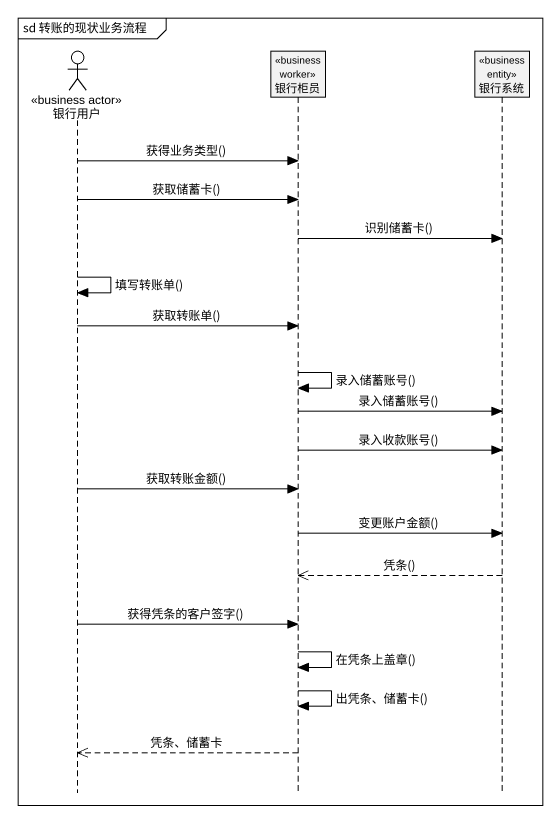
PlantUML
@startuml
mainframe sd 转账的现状业务流程
hide footbox
actor 银行用户 <<business actor>>
participant 银行柜员 <<business worker>>
participant 银行系统 <<business entity>>

银行用户 -> 银行柜员 : 获得业务类型()
银行用户 -> 银行柜员 : 获取储蓄卡()
银行柜员 -> 银行系统 : 识别储蓄卡()
银行用户 -> 银行用户 : 填写转账单()
银行用户 -> 银行柜员 : 获取转账单()
银行柜员 -> 银行柜员 : 录入储蓄账号()
银行柜员 -> 银行系统 : 录入储蓄账号()
银行柜员 -> 银行系统 : 录入收款账号()
银行用户 -> 银行柜员 : 获取转账金额()
银行柜员 -> 银行系统 : 变更账户金额()
银行系统 -->> 银行柜员 : 凭条()
银行用户 -> 银行柜员 : 获得凭条的客户签字()
银行柜员 -> 银行柜员 : 在凭条上盖章()
银行柜员 -> 银行柜员 : 出凭条、储蓄卡()
银行柜员 -->> 银行用户 : 凭条、储蓄卡
@enduml
